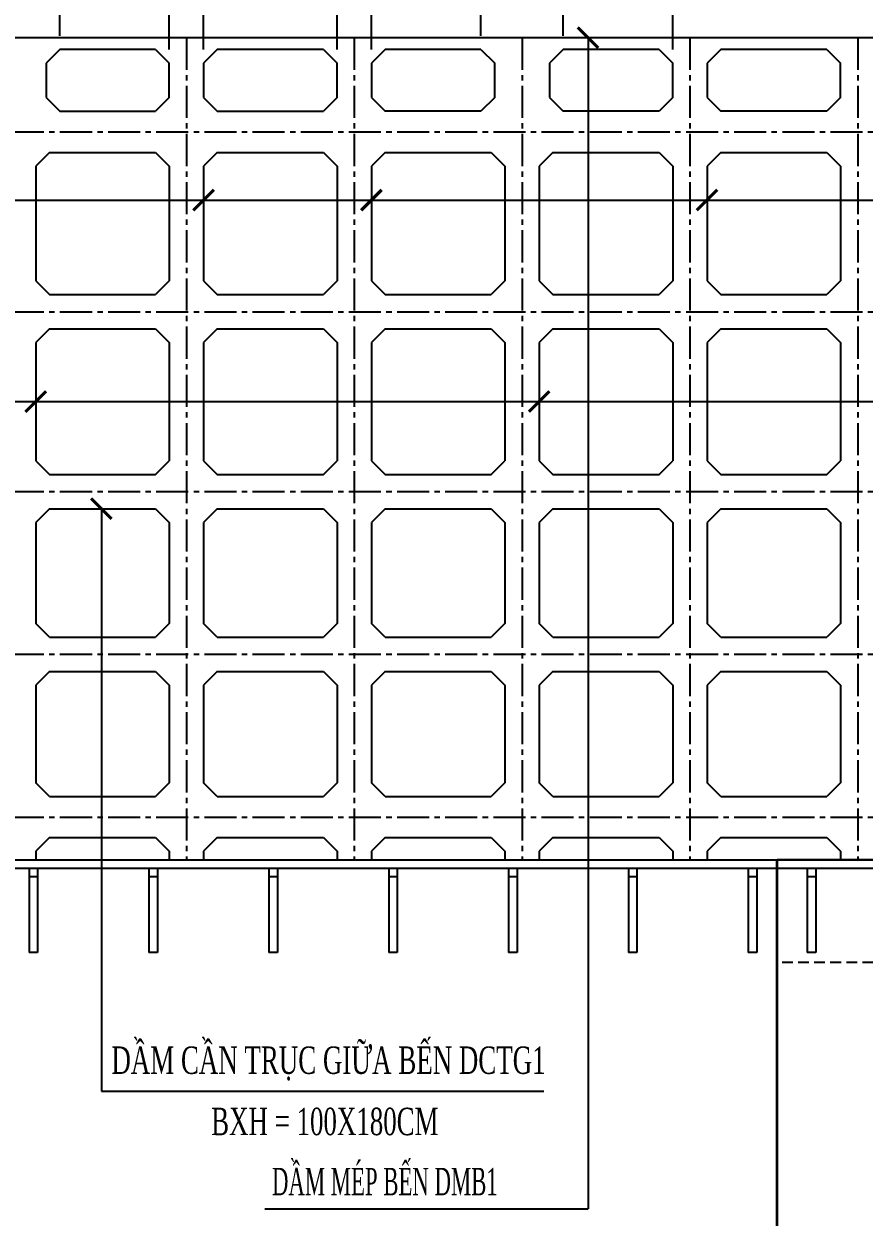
# Model space of a CAD drawing. Extents: x -64479 to 90650, y -38385 to 38270.
# Drawn here: x -48987 to -46533, y -2644 to 839 of the extents above; entities that cross this region are included whole.
import ezdxf
from ezdxf.enums import TextEntityAlignment as Align

# ---------------------------------------------------------------- set-up
doc = ezdxf.new("R2010")
doc.units = 0
doc.header["$MEASUREMENT"] = 0
doc.linetypes.add('CENTER2', pattern=[1.125, 0.75, -0.125, 0.125, -0.125])
doc.linetypes.add('HIDDEN', pattern=[0.375, 0.25, -0.125])
doc.layers.get('0').update_dxf_attribs({"linetype": 'CONTINUOUS'})
for name, color, linetype in [('BORDER', 2, 'CONTINUOUS'), ('CENTER', 9, 'CENTER2'), ('Dam', 4, 'CONTINUOUS'), ('DIMENSION', 4, 'CONTINUOUS'), ('STEEL', 1, 'CONTINUOUS'), ('TEXT', 3, 'CONTINUOUS')]:
    doc.layers.add(name, color=color, linetype=linetype)
doc.styles.add('DIM', font='romans.shx', dxfattribs={"width": 0.65})
doc.styles.add('THUONG', font='vntimeh.shx')
doc.dimstyles.new('400.Ph', dxfattribs={"dimscale": 400, "dimtxt": 0.2, "dimasz": 0.15, "dimexe": 0.1, "dimexo": 0.1, "dimgap": 0.06, "dimtad": 1, "dimdec": 0, "dimzin": 0, "dimdsep": 46, "dimtxsty": 'DIM', "dimblk": 'ARCHTICK', "dimcen": 0.15, "dimdle": 0.1, "dimclrd": 256, "dimclre": 7, "dimclrt": 6, "dimadec": 0, "dimazin": 0, "dimtfac": 1, "dimtdec": 0, "dimtix": 1, "dimtmove": 0, "dimatfit": 3, "dimldrblk": 'ARCHTICK', "dimfxl": 1, "dimtolj": 1, "dimtzin": 0, "dimarcsym": 0})

# ---------------------------------------------------------------- blocks, each defined once
blk = doc.blocks.new('_ArchTick')
at = {"color": 0, "linetype": 'ByBlock', "const_width": 0.15}
blk.add_lwpolyline([(-0.5, -0.5), (0.5, 0.5)], dxfattribs=at)
blk = doc.blocks.new('*D66')
at = {"layer": 'DIMENSION', "color": 7, "lineweight": -2}
for p, q in [((-50569.1, 838.9), (-50569.1, 2114.8)), ((-12849.1, 838.9), (-12849.1, 2114.8))]:
    blk.add_line(p, q, dxfattribs=at)
at = {"layer": 'DIMENSION', "lineweight": -2}
blk.add_line((-50609.1, 2074.8), (-12809.1, 2074.8), dxfattribs=at)
at = {"layer": 'DIMENSION', "lineweight": -2, "xscale": 60, "yscale": 60, "zscale": 60, "rotation": 180}
blk.add_blockref('_ArchTick', (-50569.1, 2074.8), dxfattribs=at)
at = {"layer": 'DIMENSION', "lineweight": -2, "xscale": 60, "yscale": 60, "zscale": 60}
blk.add_blockref('_ArchTick', (-12849.1, 2074.8), dxfattribs=at)
at = {"layer": 'DIMENSION', "color": 6, "insert": (-31709.1, 2138.8), "char_height": 80, "attachment_point": 5, "style": 'DIM'}
blk.add_mtext('\\A1;37720', dxfattribs=at)
blk = doc.blocks.new('*D466')
at = {"layer": 'DIMENSION', "color": 7, "lineweight": -2}
for p, q in [((-50569.1, 838.9), (-50569.1, 1693.3)), ((-27937.1, 838.9), (-27937.1, 1693.3))]:
    blk.add_line(p, q, dxfattribs=at)
at = {"layer": 'DIMENSION', "lineweight": -2}
blk.add_line((-50609.1, 1653.3), (-27897.1, 1653.3), dxfattribs=at)
at = {"layer": 'DIMENSION', "lineweight": -2, "xscale": 60, "yscale": 60, "zscale": 60, "rotation": 180}
blk.add_blockref('_ArchTick', (-50569.1, 1653.3), dxfattribs=at)
at = {"layer": 'DIMENSION', "lineweight": -2, "xscale": 60, "yscale": 60, "zscale": 60}
blk.add_blockref('_ArchTick', (-27937.1, 1653.3), dxfattribs=at)
at = {"layer": 'DIMENSION', "color": 6, "insert": (-39253.1, 1717.3), "char_height": 80, "attachment_point": 5, "style": 'DIM'}
blk.add_mtext('\\A1;22632', dxfattribs=at)
blk = doc.blocks.new('*D665')
at = {"layer": 'DIMENSION', "color": 7, "lineweight": -2}
for p, q in [((-49122.1, 803.9), (-49122.1, 2519.8)), ((-48882.1, 803.9), (-48882.1, 2519.8))]:
    blk.add_line(p, q, dxfattribs=at)
at = {"layer": 'DIMENSION', "lineweight": -2}
blk.add_line((-49162.1, 2479.8), (-48842.1, 2479.8), dxfattribs=at)
at = {"layer": 'DIMENSION', "lineweight": -2, "xscale": 60, "yscale": 60, "zscale": 60, "rotation": 180}
blk.add_blockref('_ArchTick', (-49122.1, 2479.8), dxfattribs=at)
at = {"layer": 'DIMENSION', "lineweight": -2, "xscale": 60, "yscale": 60, "zscale": 60}
blk.add_blockref('_ArchTick', (-48882.1, 2479.8), dxfattribs=at)
at = {"layer": 'DIMENSION', "color": 6, "insert": (-49002.1, 2543.8), "char_height": 80, "attachment_point": 5, "style": 'DIM'}
blk.add_mtext('\\A1;240', dxfattribs=at)
blk = doc.blocks.new('*D666')
at = {"layer": 'DIMENSION', "color": 7, "lineweight": -2}
for p, q in [((-48882.1, 803.9), (-48882.1, 2519.8)), ((-48562.1, 763.9), (-48562.1, 2519.8))]:
    blk.add_line(p, q, dxfattribs=at)
at = {"layer": 'DIMENSION', "lineweight": -2}
blk.add_line((-48922.1, 2479.8), (-48522.1, 2479.8), dxfattribs=at)
at = {"layer": 'DIMENSION', "lineweight": -2, "xscale": 60, "yscale": 60, "zscale": 60, "rotation": 180}
blk.add_blockref('_ArchTick', (-48882.1, 2479.8), dxfattribs=at)
at = {"layer": 'DIMENSION', "lineweight": -2, "xscale": 60, "yscale": 60, "zscale": 60}
blk.add_blockref('_ArchTick', (-48562.1, 2479.8), dxfattribs=at)
at = {"layer": 'DIMENSION', "color": 6, "insert": (-48722.1, 2543.8), "char_height": 80, "attachment_point": 5, "style": 'DIM'}
blk.add_mtext('\\A1;320', dxfattribs=at)
blk = doc.blocks.new('*D667')
at = {"layer": 'DIMENSION', "color": 7, "lineweight": -2}
for p, q in [((-48562.1, 763.9), (-48562.1, 2519.8)), ((-48462.1, 763.9), (-48462.1, 2519.8))]:
    blk.add_line(p, q, dxfattribs=at)
at = {"layer": 'DIMENSION', "lineweight": -2}
for p, q in [((-48562.1, 2479.8), (-48622.1, 2479.8)), ((-48562.1, 2479.8), (-48462.1, 2479.8)), ((-48462.1, 2479.8), (-48402.1, 2479.8))]:
    blk.add_line(p, q, dxfattribs=at)
at = {"layer": 'DIMENSION', "lineweight": -2, "xscale": 60, "yscale": 60, "zscale": 60}
blk.add_blockref('_ArchTick', (-48562.1, 2479.8), dxfattribs=at)
at = {"layer": 'DIMENSION', "lineweight": -2, "xscale": 60, "yscale": 60, "zscale": 60, "rotation": 180}
blk.add_blockref('_ArchTick', (-48462.1, 2479.8), dxfattribs=at)
at = {"layer": 'DIMENSION', "color": 6, "insert": (-48512.1, 2543.8), "char_height": 80, "attachment_point": 5, "style": 'DIM'}
blk.add_mtext('\\A1;100', dxfattribs=at)
blk = doc.blocks.new('*D668')
at = {"layer": 'DIMENSION', "color": 7, "lineweight": -2}
for p, q in [((-48462.1, 763.9), (-48462.1, 2519.8)), ((-48072.1, 763.9), (-48072.1, 2519.8))]:
    blk.add_line(p, q, dxfattribs=at)
at = {"layer": 'DIMENSION', "lineweight": -2}
blk.add_line((-48502.1, 2479.8), (-48032.1, 2479.8), dxfattribs=at)
at = {"layer": 'DIMENSION', "lineweight": -2, "xscale": 60, "yscale": 60, "zscale": 60, "rotation": 180}
blk.add_blockref('_ArchTick', (-48462.1, 2479.8), dxfattribs=at)
at = {"layer": 'DIMENSION', "lineweight": -2, "xscale": 60, "yscale": 60, "zscale": 60}
blk.add_blockref('_ArchTick', (-48072.1, 2479.8), dxfattribs=at)
at = {"layer": 'DIMENSION', "color": 6, "insert": (-48267.1, 2543.8), "char_height": 80, "attachment_point": 5, "style": 'DIM'}
blk.add_mtext('\\A1;390', dxfattribs=at)
blk = doc.blocks.new('*D669')
at = {"layer": 'DIMENSION', "color": 7, "lineweight": -2}
for p, q in [((-48072.1, 763.9), (-48072.1, 2519.8)), ((-47972.1, 763.9), (-47972.1, 2519.8))]:
    blk.add_line(p, q, dxfattribs=at)
at = {"layer": 'DIMENSION', "lineweight": -2}
for p, q in [((-48072.1, 2479.8), (-48132.1, 2479.8)), ((-48072.1, 2479.8), (-47972.1, 2479.8)), ((-47972.1, 2479.8), (-47912.1, 2479.8))]:
    blk.add_line(p, q, dxfattribs=at)
at = {"layer": 'DIMENSION', "lineweight": -2, "xscale": 60, "yscale": 60, "zscale": 60}
blk.add_blockref('_ArchTick', (-48072.1, 2479.8), dxfattribs=at)
at = {"layer": 'DIMENSION', "lineweight": -2, "xscale": 60, "yscale": 60, "zscale": 60, "rotation": 180}
blk.add_blockref('_ArchTick', (-47972.1, 2479.8), dxfattribs=at)
at = {"layer": 'DIMENSION', "color": 6, "insert": (-48022.1, 2543.8), "char_height": 80, "attachment_point": 5, "style": 'DIM'}
blk.add_mtext('\\A1;100', dxfattribs=at)
blk = doc.blocks.new('*D670')
at = {"layer": 'DIMENSION', "color": 7, "lineweight": -2}
for p, q in [((-47972.1, 763.9), (-47972.1, 2519.8)), ((-47652.1, 803.9), (-47652.1, 2519.8))]:
    blk.add_line(p, q, dxfattribs=at)
at = {"layer": 'DIMENSION', "lineweight": -2}
blk.add_line((-48012.1, 2479.8), (-47612.1, 2479.8), dxfattribs=at)
at = {"layer": 'DIMENSION', "lineweight": -2, "xscale": 60, "yscale": 60, "zscale": 60, "rotation": 180}
blk.add_blockref('_ArchTick', (-47972.1, 2479.8), dxfattribs=at)
at = {"layer": 'DIMENSION', "lineweight": -2, "xscale": 60, "yscale": 60, "zscale": 60}
blk.add_blockref('_ArchTick', (-47652.1, 2479.8), dxfattribs=at)
at = {"layer": 'DIMENSION', "color": 6, "insert": (-47812.1, 2543.8), "char_height": 80, "attachment_point": 5, "style": 'DIM'}
blk.add_mtext('\\A1;320', dxfattribs=at)
blk = doc.blocks.new('*D671')
at = {"layer": 'DIMENSION', "color": 7, "lineweight": -2}
for p, q in [((-47652.1, 803.9), (-47652.1, 2519.8)), ((-47412.1, 803.9), (-47412.1, 2519.8))]:
    blk.add_line(p, q, dxfattribs=at)
at = {"layer": 'DIMENSION', "lineweight": -2}
blk.add_line((-47692.1, 2479.8), (-47372.1, 2479.8), dxfattribs=at)
at = {"layer": 'DIMENSION', "lineweight": -2, "xscale": 60, "yscale": 60, "zscale": 60, "rotation": 180}
blk.add_blockref('_ArchTick', (-47652.1, 2479.8), dxfattribs=at)
at = {"layer": 'DIMENSION', "lineweight": -2, "xscale": 60, "yscale": 60, "zscale": 60}
blk.add_blockref('_ArchTick', (-47412.1, 2479.8), dxfattribs=at)
at = {"layer": 'DIMENSION', "color": 6, "insert": (-47532.1, 2543.8), "char_height": 80, "attachment_point": 5, "style": 'DIM'}
blk.add_mtext('\\A1;240', dxfattribs=at)
blk = doc.blocks.new('*D673')
at = {"layer": 'DIMENSION', "color": 7, "lineweight": -2}
for p, q in [((-47412.1, 803.9), (-47412.1, 2519.8)), ((-47092.1, 763.9), (-47092.1, 2519.8))]:
    blk.add_line(p, q, dxfattribs=at)
at = {"layer": 'DIMENSION', "lineweight": -2}
blk.add_line((-47452.1, 2479.8), (-47052.1, 2479.8), dxfattribs=at)
at = {"layer": 'DIMENSION', "lineweight": -2, "xscale": 60, "yscale": 60, "zscale": 60, "rotation": 180}
blk.add_blockref('_ArchTick', (-47412.1, 2479.8), dxfattribs=at)
at = {"layer": 'DIMENSION', "lineweight": -2, "xscale": 60, "yscale": 60, "zscale": 60}
blk.add_blockref('_ArchTick', (-47092.1, 2479.8), dxfattribs=at)
at = {"layer": 'DIMENSION', "color": 6, "insert": (-47252.1, 2543.8), "char_height": 80, "attachment_point": 5, "style": 'DIM'}
blk.add_mtext('\\A1;320', dxfattribs=at)
blk = doc.blocks.new('PD DD')
at = {"layer": 'BORDER'}
for p, q in [((-59145.9, -15044.4), (-51602.9, -15044.4)), ((-59145.9, -17444.4), (-51602.9, -17444.4))]:
    blk.add_line(p, q, dxfattribs=at)
at = {"layer": 'CENTER', "ltscale": 125}
for p, q in [((-57088.9, -15044.4), (-57088.9, -17444.4)), ((-57088.9, -15044.4), (-57088.9, -17444.4)), ((-56598.9, -15044.4), (-56598.9, -17444.4)), ((-56598.9, -15044.4), (-56598.9, -17444.4)), ((-56108.9, -15044.4), (-56108.9, -17444.4)), ((-56108.9, -15044.4), (-56108.9, -17444.4)), ((-55618.9, -15044.4), (-55618.9, -17444.4)), ((-55618.9, -15044.4), (-55618.9, -17444.4)), ((-55128.9, -15044.4), (-55128.9, -17444.4)), ((-55128.9, -15044.4), (-55128.9, -17444.4)), ((-59145.9, -15319.4), (-51601.9, -15319.4)), ((-59145.9, -15844.4), (-51601.9, -15844.4)), ((-59145.9, -16369.4), (-51601.9, -16369.4)), ((-59145.9, -16844.4), (-51601.9, -16844.4)), ((-59145.9, -17319.4), (-51601.9, -17319.4))]:
    blk.add_line(p, q, dxfattribs=at)
at = {"layer": 'Dam', "ltscale": 200}
for p, q in [((-57458.9, -15079.4), (-57498.9, -15119.4)), ((-57178.9, -15079.4), (-57458.9, -15079.4)), ((-57178.9, -15079.4), (-57138.9, -15119.4)), ((-56998.9, -15079.4), (-57038.9, -15119.4)), ((-56688.9, -15079.4), (-56998.9, -15079.4)), ((-56688.9, -15079.4), (-56648.9, -15119.4)), ((-56508.9, -15079.4), (-56548.9, -15119.4)), ((-56228.9, -15079.4), (-56188.9, -15119.4)), ((-55988.9, -15079.4), (-56028.9, -15119.4)), ((-55708.9, -15079.4), (-55668.9, -15119.4)), ((-55528.9, -15079.4), (-55568.9, -15119.4)), ((-55218.9, -15079.4), (-55178.9, -15119.4)), ((-57498.9, -15119.4), (-57498.9, -15219.4)), ((-57138.9, -15219.4), (-57138.9, -15119.4)), ((-57038.9, -15119.4), (-57038.9, -15219.4)), ((-56648.9, -15219.4), (-56648.9, -15119.4)), ((-56548.9, -15119.4), (-56548.9, -15219.4)), ((-56188.9, -15219.4), (-56188.9, -15119.4)), ((-56028.9, -15119.4), (-56028.9, -15219.4)), ((-55668.9, -15219.4), (-55668.9, -15119.4)), ((-55568.9, -15119.4), (-55568.9, -15219.4)), ((-55178.9, -15219.4), (-55178.9, -15119.4)), ((-57498.9, -15219.4), (-57458.9, -15259.4)), ((-57138.9, -15219.4), (-57178.9, -15259.4)), ((-57038.9, -15219.4), (-56998.9, -15259.4)), ((-56648.9, -15219.4), (-56688.9, -15259.4)), ((-56548.9, -15219.4), (-56508.9, -15259.4)), ((-56188.9, -15219.4), (-56228.9, -15259.4)), ((-56028.9, -15219.4), (-55988.9, -15259.4)), ((-55668.9, -15219.4), (-55708.9, -15259.4)), ((-55568.9, -15219.4), (-55528.9, -15259.4)), ((-55178.9, -15219.4), (-55218.9, -15259.4)), ((-57458.9, -15259.4), (-57178.9, -15259.4)), ((-56998.9, -15259.4), (-56688.9, -15259.4)), ((-57488.9, -15379.4), (-57528.9, -15419.4)), ((-57488.9, -15379.4), (-57178.9, -15379.4)), ((-57178.9, -15379.4), (-57138.9, -15419.4)), ((-56998.9, -15379.4), (-57038.9, -15419.4)), ((-56998.9, -15379.4), (-56688.9, -15379.4)), ((-56688.9, -15379.4), (-56648.9, -15419.4)), ((-56508.9, -15379.4), (-56548.9, -15419.4)), ((-56508.9, -15379.4), (-56198.9, -15379.4)), ((-56198.9, -15379.4), (-56158.9, -15419.4)), ((-56018.9, -15379.4), (-56058.9, -15419.4)), ((-56018.9, -15379.4), (-55708.9, -15379.4)), ((-55708.9, -15379.4), (-55668.9, -15419.4)), ((-55528.9, -15379.4), (-55568.9, -15419.4)), ((-55528.9, -15379.4), (-55218.9, -15379.4)), ((-55218.9, -15379.4), (-55178.9, -15419.4)), ((-57528.9, -15419.4), (-57528.9, -15754.4)), ((-57138.9, -15419.4), (-57138.9, -15754.4)), ((-57038.9, -15419.4), (-57038.9, -15754.4)), ((-56648.9, -15419.4), (-56648.9, -15754.4)), ((-56548.9, -15419.4), (-56548.9, -15754.4)), ((-56158.9, -15419.4), (-56158.9, -15754.4)), ((-56058.9, -15419.4), (-56058.9, -15754.4)), ((-55668.9, -15419.4), (-55668.9, -15754.4)), ((-55568.9, -15419.4), (-55568.9, -15754.4)), ((-55178.9, -15419.4), (-55178.9, -15754.4)), ((-57528.9, -15754.4), (-57488.9, -15794.4)), ((-57138.9, -15754.4), (-57178.9, -15794.4)), ((-57038.9, -15754.4), (-56998.9, -15794.4)), ((-56648.9, -15754.4), (-56688.9, -15794.4)), ((-56548.9, -15754.4), (-56508.9, -15794.4)), ((-56158.9, -15754.4), (-56198.9, -15794.4)), ((-56058.9, -15754.4), (-56018.9, -15794.4)), ((-55668.9, -15754.4), (-55708.9, -15794.4)), ((-55568.9, -15754.4), (-55528.9, -15794.4)), ((-55178.9, -15754.4), (-55218.9, -15794.4)), ((-57488.9, -15794.4), (-57178.9, -15794.4)), ((-56998.9, -15794.4), (-56688.9, -15794.4)), ((-56508.9, -15794.4), (-56198.9, -15794.4)), ((-56018.9, -15794.4), (-55708.9, -15794.4)), ((-55528.9, -15794.4), (-55218.9, -15794.4)), ((-57488.9, -15894.4), (-57528.9, -15934.4)), ((-57488.9, -15894.4), (-57178.9, -15894.4)), ((-57178.9, -15894.4), (-57138.9, -15934.4)), ((-56998.9, -15894.4), (-57038.9, -15934.4)), ((-56998.9, -15894.4), (-56688.9, -15894.4)), ((-56688.9, -15894.4), (-56648.9, -15934.4)), ((-56508.9, -15894.4), (-56548.9, -15934.4)), ((-56508.9, -15894.4), (-56198.9, -15894.4)), ((-56198.9, -15894.4), (-56158.9, -15934.4)), ((-56018.9, -15894.4), (-56058.9, -15934.4)), ((-56018.9, -15894.4), (-55708.9, -15894.4)), ((-55708.9, -15894.4), (-55668.9, -15934.4)), ((-55528.9, -15894.4), (-55568.9, -15934.4)), ((-55528.9, -15894.4), (-55218.9, -15894.4)), ((-55218.9, -15894.4), (-55178.9, -15934.4)), ((-57528.9, -15934.4), (-57528.9, -16279.4)), ((-57138.9, -15934.4), (-57138.9, -16279.4)), ((-57038.9, -15934.4), (-57038.9, -16279.4)), ((-56648.9, -15934.4), (-56648.9, -16279.4)), ((-56548.9, -15934.4), (-56548.9, -16279.4)), ((-56158.9, -15934.4), (-56158.9, -16279.4)), ((-56058.9, -15934.4), (-56058.9, -16279.4)), ((-55668.9, -15934.4), (-55668.9, -16279.4)), ((-55568.9, -15934.4), (-55568.9, -16279.4)), ((-55178.9, -15934.4), (-55178.9, -16279.4)), ((-57528.9, -16279.4), (-57488.9, -16319.4)), ((-57178.9, -16319.4), (-57138.9, -16279.4)), ((-57038.9, -16279.4), (-56998.9, -16319.4)), ((-56688.9, -16319.4), (-56648.9, -16279.4)), ((-56548.9, -16279.4), (-56508.9, -16319.4)), ((-56198.9, -16319.4), (-56158.9, -16279.4)), ((-56058.9, -16279.4), (-56018.9, -16319.4)), ((-55708.9, -16319.4), (-55668.9, -16279.4)), ((-55568.9, -16279.4), (-55528.9, -16319.4)), ((-55218.9, -16319.4), (-55178.9, -16279.4)), ((-57488.9, -16319.4), (-57178.9, -16319.4)), ((-56998.9, -16319.4), (-56688.9, -16319.4)), ((-56508.9, -16319.4), (-56198.9, -16319.4)), ((-56018.9, -16319.4), (-55708.9, -16319.4)), ((-55528.9, -16319.4), (-55218.9, -16319.4)), ((-57488.9, -16419.4), (-57528.9, -16459.4)), ((-57488.9, -16419.4), (-57178.9, -16419.4)), ((-57178.9, -16419.4), (-57138.9, -16459.4)), ((-56998.9, -16419.4), (-57038.9, -16459.4)), ((-56998.9, -16419.4), (-56688.9, -16419.4)), ((-56688.9, -16419.4), (-56648.9, -16459.4)), ((-56508.9, -16419.4), (-56548.9, -16459.4)), ((-56508.9, -16419.4), (-56198.9, -16419.4)), ((-56198.9, -16419.4), (-56158.9, -16459.4)), ((-56018.9, -16419.4), (-56058.9, -16459.4)), ((-56018.9, -16419.4), (-55708.9, -16419.4)), ((-55708.9, -16419.4), (-55668.9, -16459.4)), ((-55528.9, -16419.4), (-55568.9, -16459.4)), ((-55528.9, -16419.4), (-55218.9, -16419.4)), ((-55218.9, -16419.4), (-55178.9, -16459.4)), ((-57528.9, -16459.4), (-57528.9, -16754.4)), ((-57138.9, -16459.4), (-57138.9, -16754.4)), ((-57038.9, -16459.4), (-57038.9, -16754.4)), ((-56648.9, -16459.4), (-56648.9, -16754.4)), ((-56548.9, -16459.4), (-56548.9, -16754.4)), ((-56158.9, -16459.4), (-56158.9, -16754.4)), ((-56058.9, -16459.4), (-56058.9, -16754.4)), ((-55668.9, -16459.4), (-55668.9, -16754.4)), ((-55568.9, -16459.4), (-55568.9, -16754.4)), ((-55178.9, -16459.4), (-55178.9, -16754.4)), ((-57488.9, -16794.4), (-57528.9, -16754.4)), ((-57138.9, -16754.4), (-57178.9, -16794.4)), ((-56998.9, -16794.4), (-57038.9, -16754.4)), ((-56648.9, -16754.4), (-56688.9, -16794.4)), ((-56508.9, -16794.4), (-56548.9, -16754.4)), ((-56158.9, -16754.4), (-56198.9, -16794.4)), ((-56018.9, -16794.4), (-56058.9, -16754.4)), ((-55668.9, -16754.4), (-55708.9, -16794.4)), ((-55528.9, -16794.4), (-55568.9, -16754.4)), ((-55178.9, -16754.4), (-55218.9, -16794.4)), ((-57488.9, -16794.4), (-57178.9, -16794.4)), ((-56998.9, -16794.4), (-56688.9, -16794.4)), ((-56508.9, -16794.4), (-56198.9, -16794.4)), ((-56018.9, -16794.4), (-55708.9, -16794.4)), ((-55528.9, -16794.4), (-55218.9, -16794.4)), ((-57488.9, -16894.4), (-57528.9, -16934.4)), ((-57488.9, -16894.4), (-57178.9, -16894.4)), ((-57178.9, -16894.4), (-57138.9, -16934.4)), ((-56998.9, -16894.4), (-57038.9, -16934.4)), ((-56998.9, -16894.4), (-56688.9, -16894.4)), ((-56688.9, -16894.4), (-56648.9, -16934.4)), ((-56508.9, -16894.4), (-56548.9, -16934.4)), ((-56508.9, -16894.4), (-56198.9, -16894.4)), ((-56198.9, -16894.4), (-56158.9, -16934.4)), ((-56018.9, -16894.4), (-56058.9, -16934.4)), ((-56018.9, -16894.4), (-55708.9, -16894.4)), ((-55708.9, -16894.4), (-55668.9, -16934.4)), ((-55528.9, -16894.4), (-55568.9, -16934.4)), ((-55528.9, -16894.4), (-55218.9, -16894.4)), ((-55218.9, -16894.4), (-55178.9, -16934.4)), ((-57528.9, -16934.4), (-57528.9, -17219.4)), ((-57138.9, -16934.4), (-57138.9, -17219.4)), ((-57038.9, -16934.4), (-57038.9, -17219.4)), ((-56648.9, -16934.4), (-56648.9, -17219.4)), ((-56548.9, -16934.4), (-56548.9, -17219.4)), ((-56158.9, -16934.4), (-56158.9, -17219.4)), ((-56058.9, -16934.4), (-56058.9, -17219.4)), ((-55668.9, -16934.4), (-55668.9, -17219.4)), ((-55568.9, -16934.4), (-55568.9, -17219.4)), ((-55178.9, -16934.4), (-55178.9, -17219.4)), ((-57488.9, -17259.4), (-57528.9, -17219.4)), ((-57138.9, -17219.4), (-57178.9, -17259.4)), ((-56998.9, -17259.4), (-57038.9, -17219.4)), ((-56648.9, -17219.4), (-56688.9, -17259.4)), ((-56508.9, -17259.4), (-56548.9, -17219.4)), ((-56158.9, -17219.4), (-56198.9, -17259.4)), ((-56018.9, -17259.4), (-56058.9, -17219.4)), ((-55668.9, -17219.4), (-55708.9, -17259.4)), ((-55528.9, -17259.4), (-55568.9, -17219.4)), ((-55178.9, -17219.4), (-55218.9, -17259.4)), ((-57488.9, -17259.4), (-57178.9, -17259.4)), ((-56998.9, -17259.4), (-56688.9, -17259.4)), ((-56508.9, -17259.4), (-56198.9, -17259.4)), ((-56018.9, -17259.4), (-55708.9, -17259.4)), ((-55528.9, -17259.4), (-55218.9, -17259.4)), ((-57488.9, -17379.4), (-57528.9, -17419.4)), ((-57488.9, -17379.4), (-57178.9, -17379.4)), ((-57178.9, -17379.4), (-57138.9, -17419.4)), ((-56998.9, -17379.4), (-57038.9, -17419.4)), ((-56998.9, -17379.4), (-56688.9, -17379.4)), ((-56688.9, -17379.4), (-56648.9, -17419.4)), ((-56508.9, -17379.4), (-56548.9, -17419.4)), ((-56508.9, -17379.4), (-56198.9, -17379.4)), ((-56198.9, -17379.4), (-56158.9, -17419.4)), ((-56018.9, -17379.4), (-56058.9, -17419.4)), ((-56018.9, -17379.4), (-55708.9, -17379.4)), ((-55708.9, -17379.4), (-55668.9, -17419.4)), ((-55528.9, -17379.4), (-55568.9, -17419.4)), ((-55528.9, -17379.4), (-55218.9, -17379.4)), ((-55218.9, -17379.4), (-55178.9, -17419.4)), ((-57528.9, -17419.4), (-57528.9, -17444.4)), ((-57138.9, -17419.4), (-57138.9, -17444.4)), ((-57038.9, -17419.4), (-57038.9, -17444.4)), ((-56648.9, -17419.4), (-56648.9, -17444.4)), ((-56548.9, -17419.4), (-56548.9, -17444.4)), ((-56158.9, -17419.4), (-56158.9, -17444.4)), ((-56058.9, -17419.4), (-56058.9, -17444.4)), ((-55668.9, -17419.4), (-55668.9, -17444.4)), ((-55568.9, -17419.4), (-55568.9, -17444.4)), ((-55178.9, -17419.4), (-55178.9, -17444.4))]:
    blk.add_line(p, q, dxfattribs=at)
at = {"layer": 'Dam'}
for p, q in [((-56228.9, -15079.4), (-56508.9, -15079.4)), ((-55708.9, -15079.4), (-55988.9, -15079.4)), ((-55218.9, -15079.4), (-55528.9, -15079.4)), ((-56228.9, -15259.4), (-56508.9, -15259.4)), ((-55708.9, -15259.4), (-55988.9, -15259.4)), ((-55218.9, -15259.4), (-55528.9, -15259.4))]:
    blk.add_line(p, q, dxfattribs=at)
at = {"layer": 'DIMENSION'}
for points in [[(-58498.9, -15518.8), (-56765.4, -15518.8)], [(-58018.9, -15518.8), (-57360.9, -15518.8)], [(-57038.9, -15518.8), (-56380.9, -15518.8)], [(-56548.9, -15518.8), (-55400.9, -15518.8)], [(-55568.9, -15518.8), (-53803.4, -15518.8)], [(-58978.9, -16106.9), (-57038.9, -16106.9)], [(-57528.9, -16106.9), (-55837.4, -16106.9)], [(-56058.9, -16106.9), (-54118.9, -16106.9)]]:
    blk.add_leader(points, dimstyle='400.Ph', override={"dimtad": 0}, dxfattribs=at)

msp = doc.modelspace()

# ---------------------------------------------------------------- linework, layer by layer
at = {"layer": 'BORDER'}
for p, q in [((-46789.1, -1601.1), (-46789.1, -3461.1)), ((-40507.1, -1601.1), (-46787.1, -1601.1)), ((-40507.1, -1601.1), (-46787.1, -1601.1)), ((-46787.1, -1601.1), (-46787.1, -2861.1)), ((-46789.1, -1626.1), (-50544.1, -1626.1)), ((-48971.6, -1626.1), (-48971.6, -1871.1)), ((-48946.6, -1626.1), (-48946.6, -1871.1)), ((-48621.6, -1626.1), (-48621.6, -1871.1)), ((-48596.6, -1626.1), (-48596.6, -1871.1)), ((-48271.6, -1626.1), (-48271.6, -1871.1)), ((-48246.6, -1626.1), (-48246.6, -1871.1)), ((-47921.6, -1626.1), (-47921.6, -1871.1)), ((-47896.6, -1626.1), (-47896.6, -1871.1)), ((-47571.6, -1626.1), (-47571.6, -1871.1)), ((-47546.6, -1626.1), (-47546.6, -1871.1)), ((-47221.6, -1626.1), (-47221.6, -1871.1)), ((-47196.6, -1626.1), (-47196.6, -1871.1)), ((-46871.6, -1626.1), (-46871.6, -1871.1)), ((-46846.6, -1626.1), (-46846.6, -1871.1)), ((-40507.1, -1626.1), (-46787.1, -1626.1)), ((-46699.6, -1626.1), (-46699.6, -1871.1)), ((-46674.6, -1626.1), (-46674.6, -1871.1)), ((-48946.6, -1651.1), (-48971.6, -1651.1)), ((-48596.6, -1651.1), (-48621.6, -1651.1)), ((-48246.6, -1651.1), (-48271.6, -1651.1)), ((-47896.6, -1651.1), (-47921.6, -1651.1)), ((-47546.6, -1651.1), (-47571.6, -1651.1)), ((-47196.6, -1651.1), (-47221.6, -1651.1)), ((-46846.6, -1651.1), (-46871.6, -1651.1)), ((-46674.6, -1651.1), (-46699.6, -1651.1)), ((-48946.6, -1871.1), (-48971.6, -1871.1)), ((-48596.6, -1871.1), (-48621.6, -1871.1)), ((-48246.6, -1871.1), (-48271.6, -1871.1)), ((-47896.6, -1871.1), (-47921.6, -1871.1)), ((-47546.6, -1871.1), (-47571.6, -1871.1)), ((-47196.6, -1871.1), (-47221.6, -1871.1)), ((-46846.6, -1871.1), (-46871.6, -1871.1)), ((-46674.6, -1871.1), (-46699.6, -1871.1))]:
    msp.add_line(p, q, dxfattribs=at)
at = {"layer": 'Dam'}
for p, q in [((-48760.4, -2275.8), (-47468.8, -2275.8)), ((-48282.9, -2620.1), (-47339.5, -2620.1))]:
    msp.add_line(p, q, dxfattribs=at)
at = {"layer": 'STEEL', "color": 1, "linetype": 'HIDDEN', "ltscale": 125}
msp.add_line((-40507.1, -1901.1), (-46787.1, -1901.1), dxfattribs=at)

# ---------------------------------------------------------------- block references
at = {"layer": 'DIMENSION'}
msp.add_blockref('PD DD', (8576.8, 15843.3), dxfattribs=at)

# ---------------------------------------------------------------- texts
at = {"layer": 'TEXT', "style": 'THUONG'}
for s, width, p in [('dÇm cÇn trôc gi÷a bÕn dctg1', 0.65, (-48097.3, -2181.7)), ('bXh = 100X180cm', 0.65, (-48108, -2364.6)), ('dÇm mÐp bÕn dmb1', 0.55, (-47932.7, -2526))]:
    msp.add_text(s, height=80, dxfattribs=dict(at, width=width)).set_placement(p, align=Align.MIDDLE)

# ---------------------------------------------------------------- dimensions: what is measured, and where the dimension line sits
at = {"layer": 'DIMENSION'}
for base, p1, p2, picture, middle in [((-48882.1, 2479.8), (-49122.1, 763.9), (-48882.1, 763.9), '*D665', (-49002.1, 2543.8)), ((-48562.1, 2479.8), (-48882.1, 763.9), (-48562.1, 723.9), '*D666', (-48722.1, 2543.8)), ((-48462.1, 2479.8), (-48562.1, 723.9), (-48462.1, 723.9), '*D667', (-48512.1, 2543.8)), ((-48072.1, 2479.8), (-48462.1, 723.9), (-48072.1, 723.9), '*D668', (-48267.1, 2543.8)), ((-47972.1, 2479.8), (-48072.1, 723.9), (-47972.1, 723.9), '*D669', (-48022.1, 2543.8)), ((-47652.1, 2479.8), (-47972.1, 723.9), (-47652.1, 763.9), '*D670', (-47812.1, 2543.8)), ((-47412.1, 2479.8), (-47652.1, 763.9), (-47412.1, 763.9), '*D671', (-47532.1, 2543.8))]:
    dim = msp.add_linear_dim(base=base, p1=p1, p2=p2, dimstyle='400.Ph', override={"dimtmove": 1}, dxfattribs=at)
    dim.commit()
    dim.dimension.update_dxf_attribs({"geometry": picture, "text_midpoint": middle})
for base, p1, p2, picture, middle in [((-47092.1, 2479.8), (-47412.1, 763.9), (-47092.1, 723.9), '*D673', (-47252.1, 2543.8)), ((-12849.1, 2074.8), (-50569.1, 798.9), (-12849.1, 798.9), '*D66', (-31709.1, 2138.8)), ((-27937.1, 1653.3), (-50569.1, 798.9), (-27937.1, 798.9), '*D466', (-39253.1, 1717.3))]:
    dim = msp.add_linear_dim(base=base, p1=p1, p2=p2, dimstyle='400.Ph', dxfattribs=at)
    dim.commit()
    dim.dimension.update_dxf_attribs({"geometry": picture, "text_midpoint": middle})

# ---------------------------------------------------------------- leaders
for points, override in [([(-47339.5, 798.9), (-47339.5, -2097.6), (-47339.5, -2620.1)], {"dimgap": 0.06, "dimtad": 0}), ([(-48760.4, -576.1), (-48760.4, -2275.8)], {"dimtad": 0})]:
    msp.add_leader(points, dimstyle='400.Ph', override=override, dxfattribs=at)

doc.saveas('drawing.dxf')
